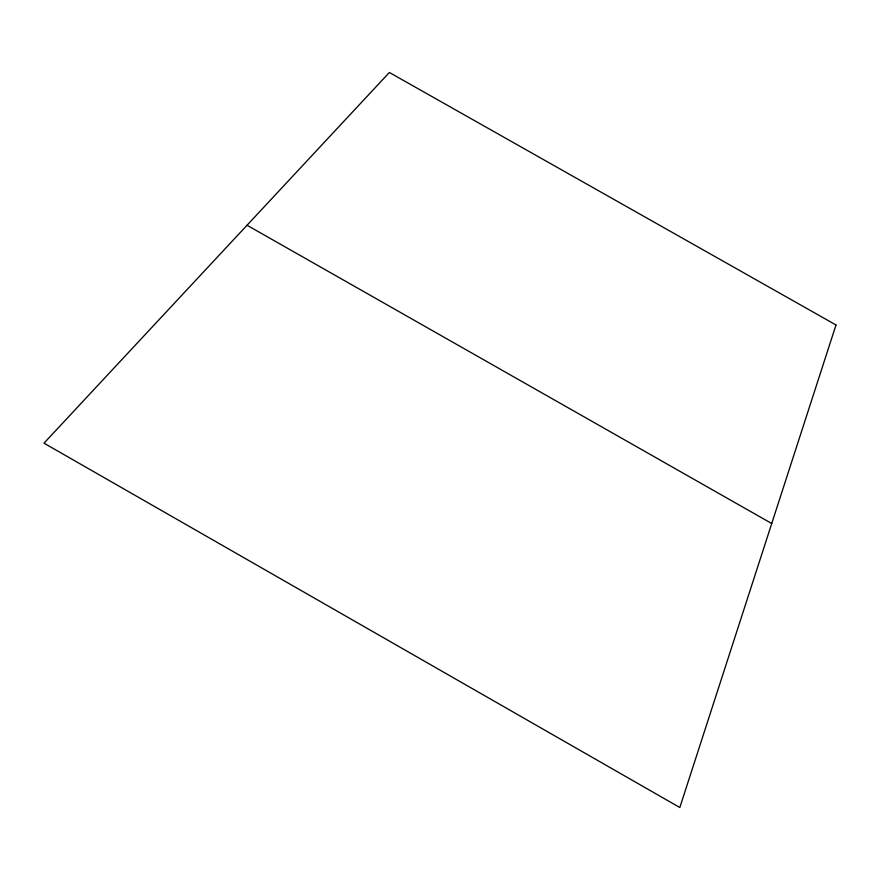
<?xml version="1.0" encoding="UTF-8"?>
<svg xmlns="http://www.w3.org/2000/svg" width="880" height="880" viewBox="0 0 880 880"><rect width="100%" height="100%" fill="white"/><g stroke="black" fill="none" stroke-linecap="round" stroke-linejoin="round"><path stroke-width="1.32" d="M247.038 225.236L771.738 523.523M836 324.973L679.822 807.521L44 443.168L389.367 72.479L836 324.973"/></g></svg>
